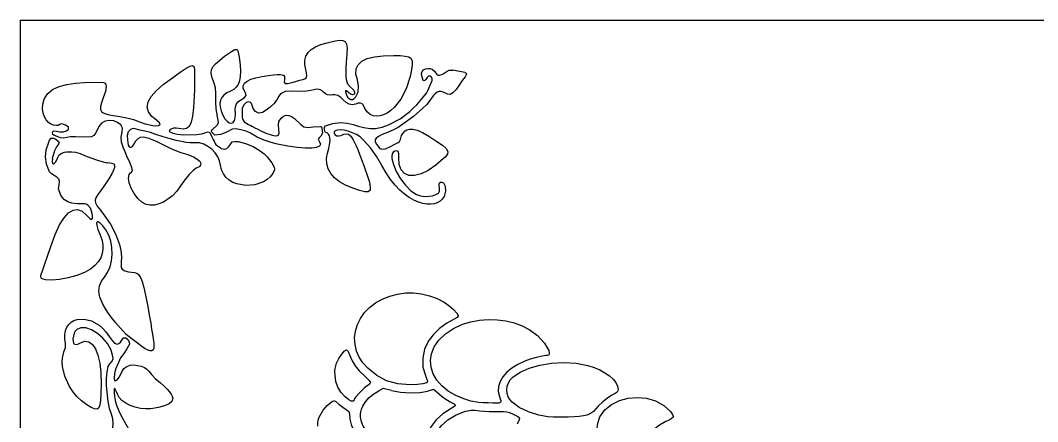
# Model space of a CAD drawing. Header units: inches. Extents: x 0 to 19.5, y 0 to 13.5.
# Drawn here: x 0 to 12.46, y 8.58 to 13.5 of the extents above; entities that cross this region are included whole.
import ezdxf

# ---------------------------------------------------------------- set-up
doc = ezdxf.new("R2010")
doc.units = ezdxf.units.IN

msp = doc.modelspace()

# ---------------------------------------------------------------- linework, layer by layer
at = {"layer": 'INTERIOR_PROFILES'}
for p, q in [((5.445, 12.859), (5.298, 12.891)), ((0.393, 11.803), (0.397, 11.829)), ((4.442, 8.988), (4.389, 8.96)), ((4.545, 8.962), (4.442, 8.988)), ((5.059, 8.975), (4.989, 8.956)), ((5.129, 8.917), (5.059, 8.975))]:
    msp.add_line(p, q, dxfattribs=at)
for points in [[(3.497, 12.899), (3.485, 12.959), (3.485, 13.013), (3.498, 13.062), (3.523, 13.105), (3.562, 13.142), (3.613, 13.174), (3.678, 13.202), (3.756, 13.224)], [(3.756, 13.224), (3.841, 13.244), (3.905, 13.255), (3.95, 13.254), (3.979, 13.24), (3.995, 13.208), (4.001, 13.157), (3.999, 13.084), (3.992, 12.986)], [(2.355, 12.784), (2.34, 12.823), (2.335, 12.859), (2.34, 12.893), (2.358, 12.928), (2.39, 12.966), (2.437, 13.009), (2.502, 13.059), (2.585, 13.119)], [(2.585, 13.119), (2.626, 13.144), (2.651, 13.144), (2.659, 13.133), (2.666, 13.114), (2.672, 13.086), (2.678, 13.049)], [(2.678, 13.049), (2.69, 12.955), (2.695, 12.875), (2.694, 12.81), (2.685, 12.757), (2.669, 12.714), (2.645, 12.68), (2.613, 12.653), (2.572, 12.632)], [(3.992, 12.986), (3.988, 12.916), (3.985, 12.858), (3.986, 12.812), (3.99, 12.774), (4.007, 12.721), (4.039, 12.686)], [(4.128, 12.771), (4.11, 12.842), (4.114, 12.904), (4.138, 12.956), (4.183, 12.998), (4.248, 13.031), (4.335, 13.053), (4.442, 13.066), (4.57, 13.07)], [(4.57, 13.07), (4.652, 13.068), (4.714, 13.062), (4.757, 13.051), (4.785, 13.031), (4.798, 12.999), (4.799, 12.954), (4.79, 12.892), (4.773, 12.811)], [(1.862, 12.795), (1.914, 12.832), (1.959, 12.864), (2.03, 12.912), (2.079, 12.94), (2.11, 12.947), (2.127, 12.932), (2.134, 12.893), (2.134, 12.83), (2.132, 12.742)], [(3.04, 12.825), (3.099, 12.831), (3.146, 12.834), (3.182, 12.834), (3.208, 12.83), (3.226, 12.823), (3.235, 12.812), (3.235, 12.776)], [(3.485, 12.783), (3.5, 12.795), (3.507, 12.821), (3.506, 12.857), (3.497, 12.899)], [(4.916, 12.819), (4.912, 12.848), (4.92, 12.872), (4.937, 12.892), (4.961, 12.905), (4.99, 12.911), (5.019, 12.908), (5.047, 12.897), (5.071, 12.875)], [(5.071, 12.875), (5.101, 12.838), (5.116, 12.829), (5.136, 12.828)], [(5.136, 12.828), (5.178, 12.843), (5.215, 12.868), (5.253, 12.889), (5.298, 12.891)], [(5.445, 12.859), (5.459, 12.852), (5.462, 12.841), (5.446, 12.808), (5.41, 12.762), (5.372, 12.706)], [(0.293, 12.535), (0.333, 12.601), (0.395, 12.651), (0.477, 12.687), (0.571, 12.713), (0.675, 12.729), (0.784, 12.738), (0.995, 12.742)], [(0.995, 12.742), (1.019, 12.739), (1.036, 12.729), (1.046, 12.713), (1.05, 12.69), (1.042, 12.629), (1.014, 12.549)], [(1.672, 12.272), (1.607, 12.324), (1.568, 12.379), (1.554, 12.437), (1.566, 12.499), (1.603, 12.565), (1.665, 12.636), (1.751, 12.713), (1.862, 12.795)], [(2.132, 12.742), (2.131, 12.652), (2.128, 12.57), (2.125, 12.497), (2.121, 12.432), (2.108, 12.327), (2.09, 12.251), (2.066, 12.2), (2.034, 12.173), (1.993, 12.165), (1.942, 12.175)], [(2.396, 12.555), (2.396, 12.609), (2.388, 12.671), (2.374, 12.731), (2.355, 12.784)], [(2.749, 12.628), (2.73, 12.665), (2.729, 12.698), (2.745, 12.728), (2.777, 12.755), (2.824, 12.778), (2.884, 12.797), (2.956, 12.813), (3.04, 12.825)], [(3.235, 12.776), (3.23, 12.742), (3.242, 12.724), (3.273, 12.724), (3.329, 12.737)], [(3.329, 12.737), (3.422, 12.765), (3.46, 12.776), (3.485, 12.783)], [(4.066, 12.529), (4.09, 12.543), (4.11, 12.564), (4.136, 12.621), (4.143, 12.694), (4.128, 12.771)], [(4.773, 12.811), (4.726, 12.661), (4.659, 12.534), (4.579, 12.433), (4.536, 12.394), (4.492, 12.363), (4.447, 12.341), (4.403, 12.328), (4.361, 12.324), (4.321, 12.33), (4.284, 12.347), (4.25, 12.374), (4.221, 12.413), (4.198, 12.464)], [(4.983, 12.8), (4.965, 12.775), (4.952, 12.762), (4.942, 12.759), (4.935, 12.764), (4.916, 12.819)], [(5.044, 12.79), (5.033, 12.807), (5.017, 12.816), (5, 12.815), (4.983, 12.8)], [(4.993, 12.647), (5.028, 12.726), (5.042, 12.763), (5.044, 12.79)], [(2.572, 12.632), (2.527, 12.61), (2.492, 12.584), (2.466, 12.555), (2.45, 12.521), (2.444, 12.482), (2.447, 12.439), (2.459, 12.391), (2.481, 12.337)], [(2.665, 12.499), (2.698, 12.523), (2.739, 12.548), (2.764, 12.58), (2.762, 12.601), (2.749, 12.628)], [(3.392, 12.629), (3.315, 12.633), (3.245, 12.626), (3.187, 12.597), (3.164, 12.57), (3.144, 12.534)], [(3.596, 12.649), (3.557, 12.639), (3.506, 12.632), (3.392, 12.629)], [(3.713, 12.619), (3.691, 12.639), (3.661, 12.651), (3.628, 12.655), (3.596, 12.649)], [(3.821, 12.585), (3.793, 12.581), (3.763, 12.586), (3.736, 12.599), (3.713, 12.619)], [(3.955, 12.525), (3.923, 12.556), (3.887, 12.577), (3.851, 12.588), (3.821, 12.585)], [(4.022, 12.612), (3.995, 12.635), (3.982, 12.64), (3.981, 12.624), (3.993, 12.588)], [(3.993, 12.588), (4.007, 12.56), (4.025, 12.54), (4.046, 12.529), (4.066, 12.529)], [(4.092, 12.6), (4.082, 12.589), (4.066, 12.587), (4.045, 12.595), (4.022, 12.612)], [(4.039, 12.686), (4.082, 12.642), (4.092, 12.619), (4.092, 12.6)], [(4.854, 12.465), (4.939, 12.563), (4.973, 12.609), (4.993, 12.647)], [(5.229, 12.594), (5.189, 12.616), (5.155, 12.627), (5.127, 12.627), (5.103, 12.618), (5.08, 12.6), (5.057, 12.574), (5.003, 12.501)], [(5.372, 12.706), (5.336, 12.652), (5.298, 12.611), (5.262, 12.59), (5.229, 12.594)], [(0.405, 12.215), (0.374, 12.227), (0.345, 12.248), (0.318, 12.279), (0.296, 12.318), (0.28, 12.364), (0.273, 12.416), (0.277, 12.473), (0.293, 12.535)], [(1.014, 12.549), (0.993, 12.489), (0.982, 12.443), (0.981, 12.408), (0.992, 12.383), (1.013, 12.365), (1.045, 12.352), (1.088, 12.343), (1.142, 12.334)], [(2.424, 12.274), (2.41, 12.342), (2.4, 12.42), (2.395, 12.495), (2.396, 12.555)], [(2.633, 12.353), (2.631, 12.405), (2.633, 12.44), (2.643, 12.468), (2.665, 12.499)], [(2.74, 12.469), (2.725, 12.44), (2.718, 12.42), (2.716, 12.379)], [(2.831, 12.48), (2.816, 12.497), (2.79, 12.499), (2.761, 12.488), (2.74, 12.469)], [(2.964, 12.369), (2.918, 12.363), (2.881, 12.381), (2.852, 12.42), (2.831, 12.48)], [(3.144, 12.534), (3.108, 12.48), (3.06, 12.435), (3.009, 12.399), (2.964, 12.369)], [(4.104, 12.474), (4.066, 12.466), (4.027, 12.472), (3.99, 12.492), (3.955, 12.525)], [(4.198, 12.464), (4.186, 12.478), (4.164, 12.485), (4.135, 12.484), (4.104, 12.474)], [(4.35, 12.176), (4.431, 12.192), (4.509, 12.219), (4.651, 12.294), (4.769, 12.383), (4.816, 12.426), (4.854, 12.465)], [(5.003, 12.501), (4.974, 12.466), (4.93, 12.423), (4.814, 12.322), (4.686, 12.226), (4.628, 12.188), (4.579, 12.162)], [(1.142, 12.334), (1.217, 12.322), (1.303, 12.306), (1.387, 12.284), (1.46, 12.257)], [(2.481, 12.337), (2.506, 12.293), (2.533, 12.262), (2.559, 12.244), (2.584, 12.24), (2.606, 12.249), (2.622, 12.271), (2.632, 12.306), (2.633, 12.353)], [(2.716, 12.379), (2.715, 12.344), (2.715, 12.317), (2.721, 12.29), (2.739, 12.257)], [(3.167, 12.259), (3.193, 12.3), (3.222, 12.325), (3.254, 12.336), (3.287, 12.334), (3.321, 12.321), (3.357, 12.297), (3.429, 12.227)], [(0.553, 12.214), (0.52, 12.228), (0.501, 12.232), (0.484, 12.224), (0.464, 12.211), (0.442, 12.21), (0.405, 12.215)], [(0.528, 12.132), (0.564, 12.145), (0.588, 12.165), (0.588, 12.189), (0.575, 12.202), (0.553, 12.214)], [(1.247, 12.13), (1.249, 12.179), (1.229, 12.219), (1.191, 12.249), (1.143, 12.268), (1.09, 12.274), (1.037, 12.265), (0.992, 12.24), (0.96, 12.198)], [(1.46, 12.257), (1.53, 12.23)], [(1.53, 12.23), (1.623, 12.21), (1.661, 12.207), (1.69, 12.21), (1.708, 12.218), (1.713, 12.231), (1.701, 12.249), (1.672, 12.272)], [(2.352, 12.162), (2.41, 12.215), (2.425, 12.243), (2.424, 12.274)], [(2.739, 12.257), (2.773, 12.236), (2.793, 12.225), (2.821, 12.21), (2.845, 12.198), (2.88, 12.18)], [(3.15, 12.088), (3.163, 12.098), (3.169, 12.115), (3.166, 12.161), (3.16, 12.213), (3.167, 12.259)], [(3.429, 12.227), (3.472, 12.195), (3.521, 12.188), (3.587, 12.193), (3.677, 12.199)], [(3.739, 12.207), (3.825, 12.236), (3.915, 12.246), (4.002, 12.241), (4.077, 12.222)], [(4.077, 12.222), (4.135, 12.202), (4.208, 12.186), (4.283, 12.175), (4.35, 12.176)], [(0.394, 12.126), (0.401, 12.14), (0.412, 12.146), (0.444, 12.142), (0.485, 12.133), (0.528, 12.132)], [(0.493, 12.061), (0.451, 12.075), (0.418, 12.087), (0.397, 12.102), (0.394, 12.126)], [(0.96, 12.198), (0.924, 12.122), (0.899, 12.088), (0.87, 12.071)], [(1.306, 11.837), (1.282, 11.888), (1.263, 11.932), (1.24, 12.006), (1.235, 12.069), (1.247, 12.13)], [(1.347, 12.16), (1.32, 12.132), (1.31, 12.09), (1.311, 12.035), (1.321, 11.97)], [(1.464, 12.152), (1.407, 12.172), (1.381, 12.173), (1.347, 12.16)], [(1.648, 12.106), (1.593, 12.127), (1.543, 12.138), (1.464, 12.152)], [(2.14, 12), (2.112, 11.999), (2.075, 12), (2.03, 12.004), (1.975, 12.013), (1.91, 12.027), (1.834, 12.046), (1.747, 12.073), (1.648, 12.106)], [(1.826, 12.149), (1.824, 12.14), (1.831, 12.132), (1.868, 12.117), (1.926, 12.105), (1.999, 12.098), (2.156, 12.099), (2.223, 12.109), (2.273, 12.126)], [(1.942, 12.175), (1.907, 12.18), (1.874, 12.178), (1.845, 12.167), (1.826, 12.149)], [(2.273, 12.126), (2.301, 12.134), (2.32, 12.124), (2.346, 12.073)], [(2.382, 12.094), (2.347, 12.129), (2.342, 12.147), (2.352, 12.162)], [(2.596, 12.164), (2.558, 12.145), (2.508, 12.12), (2.45, 12.099), (2.382, 12.094)], [(2.817, 12.115), (2.765, 12.14), (2.701, 12.159), (2.64, 12.168), (2.596, 12.164)], [(3.149, 11.982), (3.07, 12.002), (2.985, 12.031), (2.9, 12.068), (2.817, 12.115)], [(2.88, 12.18), (2.9, 12.169), (2.929, 12.154), (3.005, 12.118), (3.085, 12.091), (3.121, 12.085), (3.15, 12.088)], [(3.7, 12.115), (3.678, 12.082), (3.658, 12.061), (3.649, 12.042), (3.66, 12.017)], [(3.677, 12.199), (3.687, 12.193), (3.693, 12.174), (3.7, 12.115)], [(3.738, 12.124), (3.729, 12.14), (3.724, 12.166), (3.726, 12.191), (3.739, 12.207)], [(3.762, 11.87), (3.778, 11.929), (3.788, 11.98), (3.793, 12.023), (3.792, 12.058), (3.786, 12.086), (3.775, 12.106), (3.758, 12.119), (3.738, 12.124)], [(4.117, 12.099), (4.016, 12.141), (3.966, 12.152), (3.922, 12.157), (3.884, 12.155), (3.857, 12.147), (3.842, 12.132), (3.842, 12.111)], [(3.842, 12.111), (3.854, 12.095), (3.874, 12.086), (3.9, 12.084), (3.928, 12.09)], [(3.928, 12.09), (3.962, 12.103), (3.992, 12.109), (4.019, 12.103), (4.046, 12.079), (4.076, 12.034), (4.111, 11.962), (4.131, 11.915), (4.153, 11.859), (4.178, 11.794), (4.206, 11.719)], [(4.428, 11.721), (4.365, 11.828), (4.288, 11.937), (4.203, 12.032), (4.16, 12.07), (4.117, 12.099)], [(4.579, 12.162), (4.495, 12.127), (4.431, 12.1), (4.385, 12.077), (4.357, 12.056), (4.344, 12.035), (4.346, 12.012), (4.36, 11.984), (4.384, 11.95)], [(4.596, 11.986), (4.626, 12.001), (4.644, 12.015), (4.657, 12.04), (4.662, 12.071), (4.669, 12.09), (4.685, 12.114)], [(4.685, 12.114), (4.712, 12.144), (4.735, 12.157), (4.766, 12.165), (4.806, 12.165), (4.858, 12.152), (4.923, 12.125), (5.003, 12.079)], [(0.358, 11.645), (0.319, 11.738), (0.307, 11.828), (0.316, 11.914), (0.344, 11.994)], [(0.344, 11.994), (0.359, 12.03), (0.378, 12.055)], [(0.378, 12.055), (0.405, 12.055), (0.435, 12.042), (0.461, 12.024), (0.474, 12.008)], [(0.474, 12.008), (0.468, 11.984), (0.444, 11.95), (0.417, 11.901), (0.397, 11.829)], [(0.674, 12.071), (0.615, 12.072), (0.571, 12.063), (0.534, 12.055), (0.493, 12.061)], [(0.87, 12.071), (0.776, 12.067), (0.674, 12.071)], [(1.321, 11.97), (1.331, 11.949), (1.35, 11.942), (1.373, 11.954), (1.394, 11.988)], [(1.394, 11.988), (1.415, 12.024), (1.441, 12.051), (1.473, 12.067), (1.51, 12.07)], [(1.51, 12.07), (1.575, 12.057), (1.612, 12.041), (1.665, 12.018)], [(1.665, 12.018), (1.763, 11.97), (1.844, 11.93), (1.911, 11.899), (1.967, 11.88)], [(2.451, 11.724), (2.44, 11.776), (2.417, 11.827), (2.385, 11.875), (2.344, 11.919), (2.298, 11.955), (2.247, 11.982), (2.194, 11.998), (2.14, 12)], [(2.346, 12.073), (2.363, 12.041), (2.375, 12.018), (2.387, 11.991), (2.395, 11.976), (2.413, 11.96)], [(2.413, 11.96), (2.463, 11.927), (2.506, 11.922), (2.527, 11.931), (2.548, 11.948), (2.57, 11.975), (2.594, 12.012)], [(2.594, 12.012), (2.629, 12.016), (2.669, 12.013), (2.759, 11.992), (2.852, 11.953), (2.938, 11.901)], [(3.66, 12.017), (3.676, 11.982), (3.664, 11.957), (3.627, 11.94), (3.568, 11.932), (3.488, 11.932), (3.39, 11.94), (3.276, 11.957), (3.149, 11.982)], [(4.384, 11.95), (4.404, 11.929), (4.425, 11.919), (4.47, 11.924), (4.525, 11.95), (4.596, 11.986)], [(5.003, 12.079), (5.1, 12.016), (5.169, 11.968), (5.214, 11.928), (5.234, 11.894), (5.23, 11.861), (5.203, 11.824), (5.155, 11.78), (5.087, 11.724)], [(0.455, 11.812), (0.477, 11.85), (0.507, 11.873), (0.54, 11.885), (0.566, 11.888)], [(0.566, 11.888), (0.594, 11.888), (0.631, 11.888), (0.677, 11.882), (0.731, 11.866)], [(0.731, 11.866), (0.787, 11.844), (0.863, 11.815), (0.945, 11.786), (1.016, 11.764)], [(1.362, 11.638), (1.372, 11.657), (1.365, 11.698), (1.342, 11.759), (1.306, 11.837)], [(1.967, 11.88), (2.052, 11.854), (2.119, 11.827), (2.167, 11.8), (2.198, 11.773), (2.211, 11.748), (2.208, 11.724), (2.189, 11.703), (2.154, 11.686)], [(2.938, 11.901), (2.985, 11.863), (3.024, 11.825), (3.08, 11.754), (3.097, 11.723), (3.109, 11.698), (3.114, 11.679), (3.114, 11.668)], [(4.071, 11.442), (3.983, 11.479), (3.909, 11.522), (3.848, 11.57), (3.802, 11.623), (3.769, 11.681), (3.752, 11.742), (3.749, 11.805), (3.762, 11.87)], [(4.585, 11.895), (4.566, 11.882), (4.555, 11.863), (4.549, 11.837), (4.55, 11.806), (4.568, 11.731), (4.604, 11.646), (4.655, 11.559), (4.716, 11.479), (4.783, 11.411), (4.853, 11.366)], [(4.634, 11.819), (4.635, 11.865), (4.628, 11.891), (4.612, 11.9), (4.585, 11.895)], [(0.393, 11.803), (0.391, 11.771), (0.394, 11.751), (0.4, 11.741), (0.41, 11.74), (0.433, 11.764), (0.455, 11.812)], [(1.016, 11.764), (1.043, 11.757), (1.055, 11.755), (1.068, 11.756), (1.095, 11.754)], [(1.095, 11.754), (1.122, 11.749), (1.141, 11.739), (1.151, 11.723), (1.152, 11.698), (1.141, 11.664), (1.119, 11.618), (1.083, 11.559), (1.034, 11.485)], [(3.114, 11.668), (3.092, 11.622), (3.06, 11.582), (3.021, 11.548), (2.976, 11.521), (2.872, 11.485), (2.76, 11.476), (2.651, 11.495), (2.601, 11.514), (2.556, 11.541), (2.517, 11.576), (2.486, 11.617), (2.463, 11.667), (2.451, 11.724)], [(4.206, 11.719), (4.228, 11.658), (4.247, 11.604), (4.274, 11.516), (4.286, 11.455), (4.282, 11.417), (4.259, 11.399), (4.217, 11.399), (4.155, 11.415), (4.071, 11.442)], [(5.189, 11.34), (5.167, 11.309), (5.14, 11.283), (5.106, 11.264), (5.068, 11.251), (5.024, 11.245), (4.978, 11.246), (4.927, 11.254), (4.874, 11.27), (4.819, 11.294), (4.763, 11.327), (4.706, 11.368), (4.648, 11.419), (4.591, 11.479), (4.535, 11.55), (4.48, 11.63), (4.428, 11.721)], [(5.087, 11.724), (4.994, 11.659), (4.907, 11.617), (4.828, 11.598), (4.759, 11.6), (4.703, 11.624), (4.662, 11.669), (4.638, 11.734), (4.634, 11.819)], [(0.474, 11.549), (0.448, 11.578), (0.415, 11.599), (0.382, 11.619), (0.358, 11.645)], [(1.54, 11.243), (1.489, 11.271), (1.439, 11.317), (1.395, 11.376), (1.359, 11.442), (1.334, 11.507), (1.324, 11.565), (1.333, 11.611), (1.344, 11.627), (1.362, 11.638)], [(2.154, 11.686), (2.117, 11.661), (2.069, 11.612), (2.015, 11.546), (1.962, 11.47)], [(0.469, 11.436), (0.47, 11.459), (0.476, 11.489), (0.48, 11.521), (0.474, 11.549)], [(1.034, 11.485), (0.984, 11.415), (0.947, 11.364), (0.924, 11.326), (0.915, 11.295), (0.921, 11.263), (0.942, 11.224), (0.98, 11.172), (1.034, 11.1)], [(1.962, 11.47), (1.915, 11.405), (1.863, 11.35), (1.808, 11.306), (1.752, 11.272), (1.696, 11.249), (1.641, 11.236), (1.588, 11.234), (1.54, 11.243)], [(5.134, 11.434), (5.127, 11.487), (5.133, 11.507), (5.144, 11.517)], [(5.144, 11.517), (5.163, 11.518), (5.18, 11.509), (5.203, 11.466), (5.207, 11.404), (5.189, 11.34)], [(0.784, 11.249), (0.699, 11.249), (0.632, 11.259), (0.58, 11.277), (0.541, 11.301), (0.512, 11.331), (0.492, 11.364), (0.469, 11.436)], [(4.853, 11.366), (4.9, 11.35), (4.951, 11.342), (5.001, 11.343), (5.048, 11.35), (5.089, 11.364), (5.119, 11.383), (5.135, 11.407), (5.134, 11.434)], [(0.884, 11.108), (0.877, 11.15), (0.858, 11.197), (0.827, 11.234), (0.807, 11.245), (0.784, 11.249)], [(0.373, 10.729), (0.427, 10.874), (0.481, 10.992), (0.535, 11.081), (0.59, 11.142), (0.645, 11.175), (0.7, 11.181), (0.757, 11.159), (0.814, 11.109)], [(0.814, 11.109), (0.836, 11.086), (0.852, 11.07), (0.873, 11.057), (0.882, 11.07), (0.884, 11.108)], [(1.034, 11.1), (1.103, 11), (1.166, 10.885), (1.214, 10.753), (1.229, 10.68), (1.238, 10.602)], [(1.048, 10.93), (1.009, 10.98), (0.978, 11.013), (0.954, 11.03), (0.939, 11.031), (0.933, 11.015), (0.936, 10.984), (0.95, 10.938), (0.974, 10.877)], [(0.974, 10.877), (0.997, 10.812), (1.01, 10.751), (1.012, 10.694), (1.004, 10.64), (0.984, 10.589), (0.953, 10.541), (0.911, 10.495), (0.858, 10.45)], [(1.03, 10.351), (1.069, 10.408), (1.098, 10.477), (1.116, 10.554), (1.124, 10.634), (1.121, 10.715), (1.107, 10.794), (1.083, 10.867), (1.048, 10.93)], [(0.25, 10.368), (0.257, 10.387), (0.267, 10.417), (0.28, 10.455), (0.296, 10.501), (0.333, 10.609), (0.373, 10.729)], [(1.238, 10.602), (1.233, 10.53), (1.234, 10.472), (1.248, 10.449), (1.278, 10.431), (1.326, 10.418), (1.399, 10.41)], [(0.858, 10.45), (0.784, 10.408), (0.69, 10.372), (0.585, 10.344), (0.479, 10.325), (0.384, 10.317), (0.307, 10.32), (0.279, 10.327), (0.259, 10.337), (0.249, 10.351), (0.25, 10.368)], [(1.297, 9.651), (1.228, 9.726), (1.167, 9.795), (1.116, 9.859), (1.073, 9.917), (1.037, 9.971), (1.009, 10.021), (0.973, 10.108), (0.961, 10.182), (0.969, 10.245), (0.993, 10.301), (1.03, 10.351)], [(1.399, 10.41), (1.425, 10.402), (1.448, 10.383), (1.47, 10.349), (1.491, 10.297), (1.512, 10.226), (1.534, 10.133), (1.557, 10.014), (1.582, 9.869)], [(4.432, 10.084), (4.525, 10.12), (4.62, 10.145), (4.718, 10.158), (4.816, 10.159), (4.914, 10.148), (5.01, 10.125), (5.103, 10.091), (5.192, 10.045)], [(4.099, 9.526), (4.094, 9.609), (4.104, 9.691), (4.128, 9.771), (4.165, 9.847), (4.215, 9.917), (4.277, 9.981), (4.35, 10.037), (4.432, 10.084)], [(5.192, 10.045), (5.248, 10.005), (5.303, 9.956), (5.345, 9.91), (5.358, 9.892), (5.362, 9.879)], [(1.582, 9.869), (1.596, 9.788), (1.608, 9.716), (1.619, 9.652), (1.628, 9.596), (1.633, 9.549), (1.635, 9.511), (1.633, 9.481), (1.625, 9.461), (1.611, 9.45), (1.591, 9.448), (1.564, 9.457), (1.529, 9.475), (1.486, 9.503), (1.433, 9.542), (1.37, 9.591), (1.297, 9.651)], [(5.362, 9.879), (5.35, 9.859), (5.314, 9.839)], [(0.554, 9.539), (0.544, 9.598), (0.544, 9.651), (0.552, 9.698), (0.569, 9.738), (0.592, 9.772), (0.621, 9.799), (0.655, 9.819), (0.694, 9.832), (0.781, 9.838), (0.873, 9.815), (0.965, 9.763), (1.008, 9.725), (1.048, 9.68)], [(1.111, 9.458), (1.069, 9.537), (1.012, 9.606), (0.945, 9.663), (0.873, 9.705), (0.803, 9.729), (0.74, 9.732), (0.69, 9.712), (0.672, 9.691), (0.659, 9.664)], [(5.314, 9.839), (5.223, 9.789), (5.135, 9.724), (5.058, 9.65), (4.997, 9.571)], [(5.068, 9.499), (5.123, 9.58), (5.205, 9.656), (5.304, 9.723), (5.414, 9.774)], [(5.414, 9.774), (5.516, 9.805), (5.622, 9.824), (5.73, 9.832), (5.838, 9.829), (5.945, 9.816), (6.048, 9.792), (6.144, 9.757), (6.233, 9.712)], [(0.659, 9.664), (0.644, 9.591), (0.645, 9.564), (0.652, 9.543), (0.665, 9.53), (0.683, 9.525), (0.706, 9.53), (0.735, 9.545)], [(1.048, 9.68), (1.089, 9.624), (1.124, 9.574), (1.155, 9.541), (1.187, 9.532)], [(1.187, 9.532), (1.205, 9.54), (1.226, 9.557), (1.264, 9.608)], [(1.264, 9.608), (1.291, 9.608), (1.317, 9.587), (1.334, 9.558), (1.337, 9.532)], [(6.233, 9.712), (6.333, 9.635), (6.418, 9.541), (6.449, 9.495), (6.47, 9.453), (6.477, 9.42), (6.47, 9.397)], [(0.518, 9.255), (0.513, 9.311), (0.516, 9.359), (0.533, 9.435), (0.552, 9.491), (0.554, 9.539)], [(0.735, 9.545), (0.789, 9.566), (0.838, 9.56), (0.882, 9.528), (0.92, 9.473), (0.95, 9.395), (0.972, 9.296), (0.985, 9.179), (0.989, 9.046)], [(1.337, 9.532), (1.305, 9.473), (1.266, 9.417), (1.228, 9.363), (1.2, 9.307)], [(4.256, 9.235), (4.194, 9.303), (4.149, 9.372), (4.118, 9.445), (4.099, 9.526)], [(4.997, 9.571), (4.95, 9.469), (4.928, 9.358), (4.93, 9.247), (4.96, 9.145)], [(5.334, 8.901), (5.24, 8.955), (5.161, 9.018), (5.1, 9.089), (5.056, 9.165), (5.03, 9.245), (5.023, 9.329), (5.035, 9.414), (5.068, 9.499)], [(1.096, 9.29), (1.123, 9.321), (1.135, 9.354), (1.13, 9.397), (1.111, 9.458)], [(3.872, 9.299), (3.899, 9.355), (3.935, 9.408), (3.969, 9.448), (3.983, 9.458), (3.994, 9.461)], [(3.994, 9.461), (4.002, 9.455), (4.013, 9.44), (4.034, 9.392)], [(4.034, 9.392), (4.063, 9.327), (4.101, 9.265), (4.151, 9.203), (4.213, 9.141)], [(6.435, 9.39), (6.416, 9.389), (6.389, 9.384), (6.32, 9.368), (6.244, 9.346), (6.177, 9.322)], [(6.47, 9.397), (6.457, 9.392), (6.435, 9.39)], [(0.816, 8.787), (0.749, 8.836), (0.691, 8.891), (0.642, 8.95), (0.602, 9.012), (0.546, 9.138), (0.518, 9.255)], [(1.115, 8.672), (1.092, 8.742), (1.074, 8.828), (1.057, 9.021), (1.057, 9.113), (1.063, 9.193), (1.076, 9.255), (1.096, 9.29)], [(1.2, 9.307), (1.167, 9.224), (1.154, 9.173), (1.149, 9.108)], [(1.244, 9.19), (1.268, 9.231), (1.303, 9.258), (1.345, 9.272), (1.39, 9.276), (1.481, 9.26), (1.519, 9.245), (1.548, 9.226)], [(1.548, 9.226), (1.572, 9.2), (1.606, 9.16), (1.653, 9.11), (1.715, 9.055)], [(3.854, 9.151), (3.853, 9.198), (3.855, 9.234), (3.872, 9.299)], [(4.774, 9.033), (4.621, 9.046), (4.486, 9.082), (4.366, 9.145), (4.256, 9.235)], [(6.177, 9.322), (6.092, 9.283), (6.019, 9.237), (5.958, 9.186), (5.91, 9.13), (5.876, 9.072), (5.857, 9.012), (5.853, 8.951), (5.866, 8.89)], [(5.976, 9.056), (6, 9.093), (6.033, 9.127), (6.12, 9.189), (6.232, 9.238), (6.363, 9.275), (6.506, 9.298), (6.656, 9.305), (6.806, 9.296), (6.951, 9.268)], [(6.951, 9.268), (7.026, 9.245), (7.095, 9.215), (7.158, 9.18), (7.213, 9.142), (7.258, 9.101), (7.292, 9.059), (7.313, 9.016), (7.32, 8.975)], [(1.149, 9.108), (1.152, 9.09), (1.159, 9.083), (1.17, 9.084), (1.184, 9.093), (1.215, 9.131), (1.244, 9.19)], [(3.978, 8.886), (3.923, 8.944), (3.886, 9.004), (3.864, 9.071), (3.854, 9.151)], [(4.213, 9.141), (4.267, 9.088), (4.283, 9.069), (4.289, 9.06)], [(4.96, 9.145), (4.979, 9.099), (4.985, 9.082), (4.987, 9.072)], [(0.989, 9.046), (0.986, 8.932), (0.982, 8.846), (0.973, 8.786), (0.96, 8.749), (0.939, 8.734), (0.909, 8.737), (0.868, 8.755), (0.816, 8.787)], [(1.188, 8.916), (1.176, 8.948), (1.167, 8.972), (1.158, 8.986), (1.152, 8.99), (1.148, 8.982), (1.147, 8.964), (1.148, 8.934), (1.151, 8.891)], [(1.715, 9.055), (1.762, 9.016), (1.799, 8.98), (1.828, 8.948), (1.848, 8.919), (1.861, 8.893), (1.866, 8.869), (1.856, 8.829), (1.821, 8.798), (1.764, 8.774), (1.69, 8.755), (1.6, 8.74)], [(4.254, 9.026), (4.234, 9.012), (4.21, 8.991), (4.157, 8.938), (4.11, 8.885), (4.094, 8.864), (4.086, 8.849)], [(4.289, 9.06), (4.279, 9.045), (4.254, 9.026)], [(4.987, 9.072), (4.972, 9.055), (4.929, 9.043), (4.862, 9.036), (4.774, 9.033)], [(5.973, 8.884), (5.96, 8.924), (5.957, 8.97), (5.962, 9.015), (5.976, 9.056)], [(7.32, 8.975), (7.318, 8.957), (7.308, 8.942), (7.285, 8.926), (7.245, 8.904)], [(1.151, 8.891), (1.161, 8.84), (1.179, 8.781), (1.206, 8.715), (1.239, 8.644), (1.323, 8.493), (1.422, 8.341), (1.528, 8.201), (1.634, 8.084), (1.684, 8.039), (1.73, 8.005), (1.773, 7.984), (1.809, 7.976)], [(1.6, 8.74), (1.535, 8.737), (1.47, 8.743), (1.405, 8.757), (1.345, 8.778), (1.29, 8.806), (1.244, 8.839), (1.209, 8.876), (1.188, 8.916)], [(4.086, 8.849), (4.074, 8.831), (4.053, 8.831), (4.021, 8.849), (3.978, 8.886)], [(4.194, 8.77), (4.228, 8.825), (4.273, 8.876), (4.327, 8.922), (4.389, 8.96)], [(4.545, 8.962), (4.655, 8.944), (4.776, 8.936), (4.892, 8.94), (4.989, 8.956)], [(5.129, 8.917), (5.198, 8.866), (5.265, 8.825)], [(5.729, 8.81), (5.666, 8.813), (5.611, 8.817), (5.517, 8.832), (5.431, 8.859), (5.334, 8.901)], [(5.866, 8.89), (5.877, 8.861), (5.883, 8.839), (5.883, 8.824), (5.875, 8.814), (5.858, 8.809), (5.829, 8.807), (5.787, 8.808), (5.729, 8.81)], [(6.348, 8.659), (6.221, 8.701), (6.11, 8.756), (6.024, 8.818), (5.993, 8.851), (5.973, 8.884)], [(7.245, 8.904), (7.191, 8.87), (7.133, 8.825), (7.075, 8.77), (7.018, 8.706)], [(7.097, 8.64), (7.159, 8.724), (7.24, 8.79), (7.336, 8.839), (7.443, 8.868), (7.555, 8.878), (7.668, 8.867), (7.778, 8.835), (7.879, 8.78)], [(3.674, 8.666), (3.709, 8.721), (3.757, 8.777), (3.805, 8.821), (3.824, 8.833), (3.839, 8.838)], [(3.839, 8.838), (3.849, 8.835), (3.864, 8.826), (3.902, 8.795)], [(3.902, 8.795), (3.948, 8.759), (3.99, 8.73)], [(3.99, 8.73), (4.021, 8.706), (4.029, 8.675)], [(4.167, 8.635), (4.165, 8.673), (4.168, 8.703), (4.177, 8.732), (4.194, 8.77)], [(5.262, 8.735), (5.172, 8.677), (5.093, 8.604), (5.029, 8.523), (4.987, 8.439)], [(5.331, 8.781), (5.325, 8.774), (5.31, 8.763), (5.262, 8.735)], [(5.265, 8.825), (5.311, 8.798), (5.326, 8.788), (5.331, 8.781)], [(5.451, 8.708), (5.522, 8.721), (5.565, 8.72), (5.628, 8.714)], [(7.879, 8.78), (7.96, 8.706), (7.987, 8.669), (7.997, 8.641)], [(1.033, 8.299), (1.062, 8.303), (1.087, 8.328), (1.109, 8.371), (1.125, 8.427), (1.137, 8.554), (1.131, 8.617), (1.115, 8.672)], [(3.645, 8.524), (3.644, 8.566), (3.647, 8.598), (3.656, 8.628), (3.674, 8.666)], [(4.029, 8.675), (4.034, 8.61), (4.05, 8.545), (4.076, 8.483), (4.112, 8.423), (4.156, 8.368), (4.209, 8.316), (4.27, 8.27), (4.339, 8.229)], [(4.284, 8.423), (4.233, 8.476), (4.198, 8.525), (4.177, 8.577), (4.167, 8.635)], [(5.097, 8.449), (5.153, 8.529), (5.236, 8.602), (5.338, 8.664), (5.451, 8.708)], [(5.628, 8.714), (5.741, 8.707), (5.8, 8.705), (5.852, 8.705)], [(5.852, 8.705), (5.915, 8.706), (5.956, 8.703), (5.992, 8.692), (6.037, 8.673)], [(6.037, 8.673), (6.069, 8.656), (6.093, 8.642), (6.107, 8.63), (6.111, 8.62)], [(6.111, 8.62), (6.104, 8.593), (6.086, 8.551)], [(6.628, 8.635), (6.574, 8.636), (6.528, 8.637), (6.458, 8.64), (6.348, 8.659)], [(7.018, 8.706), (6.972, 8.674), (6.938, 8.662), (6.895, 8.652), (6.843, 8.644), (6.781, 8.639), (6.71, 8.636), (6.628, 8.635)], [(7.086, 8.352), (7.073, 8.366), (7.065, 8.392), (7.06, 8.471), (7.071, 8.563), (7.097, 8.64)], [(7.997, 8.641), (7.991, 8.631), (7.972, 8.617), (7.944, 8.6), (7.906, 8.581)], [(7.906, 8.581), (7.826, 8.536), (7.789, 8.511), (7.761, 8.489)]]:
    msp.add_lwpolyline(points, dxfattribs=at)
at = {"layer": 'OUTER_PROFILES'}
msp.add_lwpolyline([(0, 13.5), (19.5, 13.5), (19.5, 0), (0, 0)], close=True, dxfattribs=at)

doc.saveas('drawing.dxf')
